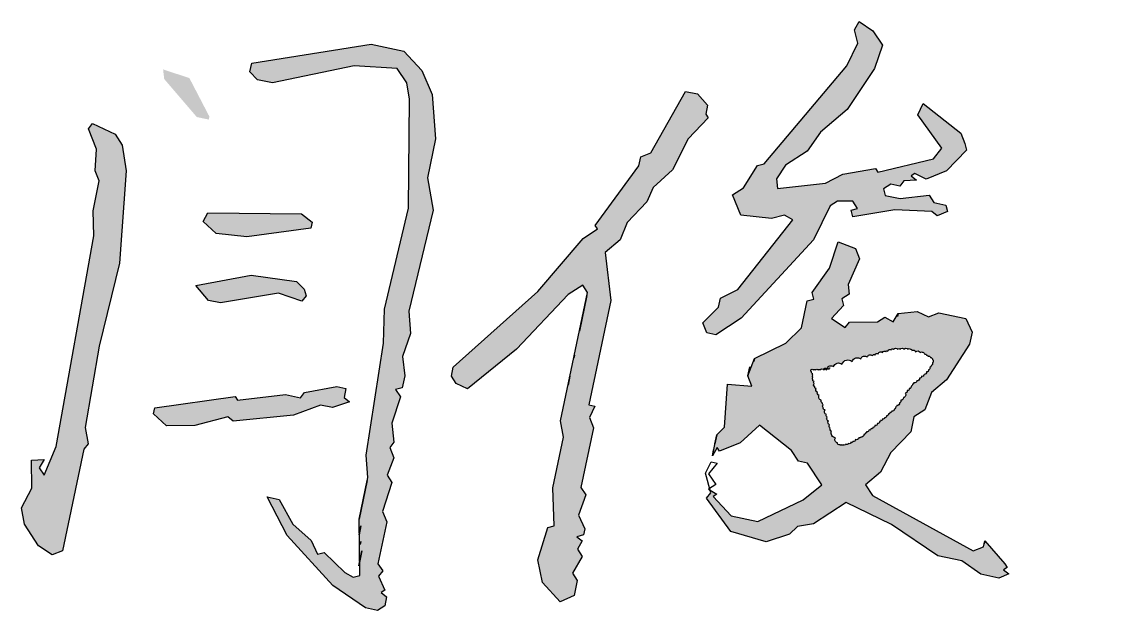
# Model space of a CAD drawing. Extents: x 5109802 to 7068445, y -422737 to 2032183.
# Drawn here: x 5176664 to 5177569, y -419316 to -418822 of the extents above; entities that cross this region are included whole.
import ezdxf

# ---------------------------------------------------------------- set-up
doc = ezdxf.new("R2010")
doc.units = 0
doc.header["$LTSCALE"] = 1000
doc.header["$MEASUREMENT"] = 0
doc.layers.get('0').update_dxf_attribs({"linetype": 'CONTINUOUS'})

msp = doc.modelspace()

# ---------------------------------------------------------------- hatches: boundary and pattern name
at = {"linetype": 'Continuous'}
h = msp.add_hatch(color=256, dxfattribs=at)
h.paths.add_polyline_path([(5176752.11, -418947.41), (5176748.78, -418925.79), (5176742.84, -418916.7), (5176723.84, -418907.5), (5176720.28, -418911.98), (5176727.16, -418929.11), (5176726, -418947.18), (5176729.44, -418955.74), (5176724.2, -418980.8), (5176725.02, -419001.9), (5176693.37, -419178.35), (5176683.12, -419202.36), (5176679.15, -419196.3), (5176683.23, -419189.31), (5176672.68, -419189.72), (5176672.98, -419213.32), (5176664.3, -419229.81), (5176666.69, -419243.39), (5176678.58, -419261.57), (5176690.07, -419269.2), (5176698.63, -419265.76), (5176716.44, -419180.56), (5176720, -419176.07), (5176717.6, -419162.5), (5176729.24, -419094.31), (5176746.42, -419024.68)])
h.paths.add_polyline_path([(5176805, -418869.54), (5176782.97, -418862.32), (5176783.91, -418870.36), (5176811.24, -418902.23), (5176821.27, -418904.33), (5176821.79, -418901.82)])
h.paths.add_polyline_path([(5176943.16, -418859.19), (5176979.29, -418861.52), (5176987.22, -418873.64), (5176989.61, -418887.21), (5176988.82, -418978.58), (5176968.5, -419063.26), (5176967.75, -419091.87), (5176953.38, -419185.63), (5176954.72, -419204.22), (5176947.39, -419239.3), (5176947.98, -419286.5), (5176942.45, -419287.96), (5176935.45, -419283.88), (5176918.03, -419267.16), (5176912.49, -419268.62), (5176907.07, -419257.03), (5176891.62, -419243.34), (5176880.26, -419222.65), (5176870.23, -419220.56), (5176887.02, -419252.84), (5176925.32, -419294.84), (5176952.77, -419313.66), (5176962.79, -419315.75), (5176968.85, -419311.79), (5176970.42, -419304.27), (5176965.93, -419300.72), (5176968.96, -419298.74), (5176963.54, -419287.14), (5176967.1, -419282.65), (5176963.13, -419276.59), (5176970.47, -419241.51), (5176967.03, -419232.95), (5176974.77, -419208.41), (5176970.81, -419202.35), (5176976.45, -419187.84), (5176973.01, -419179.28), (5176976.57, -419174.79), (5176974.7, -419158.71), (5176981.92, -419136.68), (5176977.96, -419130.62), (5176983.49, -419129.16), (5176985.59, -419119.14), (5176983.72, -419103.05), (5176990.42, -419083.53), (5176989.07, -419064.94), (5177009.39, -418980.27), (5177004.6, -418953.11), (5177011.41, -418920.54), (5177008.72, -418883.36), (5176999.86, -418863.2), (5176984.94, -418847.01), (5176957.38, -418841.24), (5176857.33, -418856.94), (5176855.76, -418864.46), (5176862.23, -418871.04), (5176874.75, -418873.66)])
h.paths.add_polyline_path([(5176898.9, -418983.32), (5176820.59, -418982.64), (5176816.51, -418989.64), (5176827.47, -418999.77), (5176853.05, -419002.51), (5176906.83, -418995.44), (5176907.88, -418990.43)])
h.paths.add_polyline_path([(5176901.37, -419046.61), (5176894.9, -419040.02), (5176856.79, -419034.67), (5176810.52, -419043.31), (5176820.95, -419055.95), (5176830.98, -419058.05), (5176879.75, -419049.93), (5176899.27, -419056.63), (5176902.82, -419052.14)])
h.paths.add_polyline_path([(5176915.08, -419143.63), (5176925.11, -419145.72), (5176939.21, -419140.82), (5176934.72, -419137.27), (5176936.29, -419129.75), (5176928.77, -419128.18), (5176901.62, -419132.97), (5176898.07, -419137.45), (5176885.54, -419134.84), (5176845.33, -419139.51), (5176843.35, -419136.48), (5176775.99, -419145.93), (5176774.94, -419150.94), (5176785.9, -419161.08), (5176809.5, -419160.78), (5176837.18, -419153.49), (5176841.66, -419157.05), (5176892.42, -419151.97)])
h.paths.add_polyline_path([(5177188.69, -418973.29), (5177193.81, -418961.29), (5177210.01, -418946.37), (5177223.29, -418920.37), (5177240.01, -418902.95), (5177238.03, -418899.92), (5177239.6, -418892.4), (5177231.15, -418882.79), (5177221.13, -418880.69), (5177192.06, -418932.15), (5177183.49, -418935.59), (5177181.92, -418943.11), (5177145.34, -418993), (5177147.32, -418996.03), (5177135.2, -419003.96), (5177097.16, -419048.31), (5177026.32, -419111.96), (5177024.75, -419119.48), (5177028.71, -419125.54), (5177038.21, -419130.14), (5177079.17, -419096.85), (5177122.74, -419051.04), (5177134.86, -419043.11), (5177138.83, -419049.17), (5177116.3, -419156.92), (5177118.69, -419170.5), (5177109.79, -419213.1), (5177111.02, -419244.74), (5177105.48, -419246.2), (5177097.21, -419273.24), (5177101.07, -419292.35), (5177115.99, -419308.55), (5177127.58, -419303.13), (5177130.2, -419290.6), (5177126.24, -419284.54), (5177134.39, -419270.55), (5177130.43, -419264.49), (5177134.51, -419257.5), (5177130.02, -419253.94), (5177135.55, -419252.49), (5177136.6, -419247.47), (5177131.18, -419235.88), (5177137.35, -419218.86), (5177133.39, -419212.8), (5177143.86, -419162.69), (5177140.42, -419154.12), (5177145.03, -419144.62), (5177140.01, -419143.57), (5177158.35, -419055.87), (5177153.68, -419015.66), (5177166.32, -419005.23), (5177171.97, -418990.72)])
h.paths.add_polyline_path([(5177334.3, -418914.81), (5177356.55, -418895.93), (5177379.45, -418861.48), (5177386.14, -418841.96), (5177378.22, -418829.84), (5177366.73, -418822.21), (5177362.66, -418829.2), (5177365.57, -418840.27), (5177356.37, -418859.27), (5177286.87, -418941.51), (5177281.34, -418942.97), (5177269.63, -418961.44), (5177260.54, -418967.39), (5177267.42, -418984.52), (5177293, -418987.25), (5177304.07, -418984.34), (5177311.06, -418988.41), (5177264.87, -419046.76), (5177250.24, -419054.16), (5177248.67, -419061.68), (5177235.51, -419074.62), (5177238.95, -419083.18), (5177246.46, -419084.75), (5177267.67, -419070.88), (5177328.49, -419005.13), (5177342.3, -418976.64), (5177348.36, -418972.67), (5177361.41, -418972.79), (5177365.37, -418978.84), (5177359.84, -418980.3), (5177361.3, -418985.84), (5177396.49, -418980.12), (5177427.61, -418981.39), (5177432.1, -418984.95), (5177440.66, -418981.51), (5177439.2, -418975.97), (5177429.18, -418973.88), (5177425.22, -418967.82), (5177401.09, -418970.62), (5177388.56, -418968), (5177387.1, -418962.47), (5177393.16, -418958.5), (5177400.68, -418960.07), (5177404.23, -418955.59), (5177414.78, -418955.17), (5177410.29, -418951.62), (5177413.32, -418949.64), (5177422.82, -418954.24), (5177439.95, -418947.36), (5177456.67, -418929.93), (5177455.22, -418924.4), (5177451.78, -418915.83), (5177420.36, -418890.96), (5177415.76, -418900.46), (5177436.1, -418928.25), (5177429, -418937.22), (5177382.21, -418948.36), (5177380.22, -418945.33), (5177353.07, -418950.12), (5177338.45, -418957.52), (5177298.24, -418962.19), (5177297.3, -418954.15), (5177304.94, -418942.67), (5177323.11, -418930.78)])
h.paths.add_polyline_path([(5177357.29, -419042.54), (5177367.01, -419021.03), (5177363.57, -419012.47), (5177349.06, -419006.82), (5177341.84, -419028.85), (5177327.1, -419049.3), (5177328.56, -419054.84), (5177323.03, -419056.3), (5177318.31, -419078.85), (5177305.15, -419091.79), (5177278.93, -419104.62), (5177273.28, -419119.13), (5177276.72, -419127.69), (5177256.15, -419126.01), (5177253.82, -419162.14), (5177247.24, -419168.61), (5177245.67, -419176.12), (5177243.57, -419186.15), (5177247.65, -419179.15), (5177249.63, -419182.18), (5177266.76, -419175.3), (5177282.96, -419160.38), (5177309.89, -419181.7), (5177315.83, -419190.79), (5177323.35, -419192.36), (5177335.24, -419210.54), (5177319.57, -419222.96), (5177281.76, -419241.21), (5177259.2, -419236.49), (5177244.28, -419220.29), (5177247.31, -419218.31), (5177241.72, -419215.05), (5177242.3, -419217.27), (5177238.75, -419221.75), (5177259.09, -419249.54), (5177288.64, -419258.34), (5177308.27, -419251.98), (5177314.85, -419245.51), (5177328.43, -419243.12), (5177355.7, -419225.28), (5177393.7, -419243.69), (5177432.63, -419270.13), (5177452.68, -419274.32), (5177468.64, -419285.51), (5177483.68, -419288.65), (5177492.24, -419285.21), (5177487.76, -419281.66), (5177490.79, -419279.67), (5177488.8, -419276.64), (5177471.9, -419257.42), (5177471.38, -419259.92), (5177470.85, -419262.43), (5177462.29, -419265.87), (5177377.84, -419219.45), (5177371.89, -419210.36), (5177384.54, -419199.92), (5177393.22, -419183.43), (5177409.94, -419166), (5177412.56, -419153.48), (5177421.64, -419147.53), (5177427.29, -419133.02), (5177439.94, -419122.58), (5177459.28, -419092.63), (5177461.37, -419082.6), (5177455.95, -419071.01), (5177433.4, -419066.3), (5177424.83, -419069.74), (5177415.33, -419065.13), (5177399.25, -419067), (5177395.17, -419074), (5177388.18, -419069.92), (5177382.12, -419073.88), (5177358.52, -419074.18), (5177354.97, -419078.67), (5177343.48, -419071.04), (5177353.62, -419060.08), (5177352.16, -419054.54), (5177358.22, -419050.58)])
h.paths.add_polyline_path([(5177360.87, -419107.09, -0.520567), (5177367.92, -419104.92, -0.520567), (5177373.34, -419103.3, -0.520567), (5177377.67, -419102.21, -0.520567), (5177379.84, -419101.67, -0.520567), (5177382.55, -419100.59, -0.520567), (5177386.35, -419099.51, -0.520567), (5177389.05, -419098.97, -0.520567), (5177390.68, -419098.42, -0.520567), (5177393.39, -419097.34, -0.520567), (5177395.56, -419096.8, -0.520567), (5177398.81, -419096.8, -0.520567), (5177400.98, -419096.8, -0.520567), (5177404.23, -419096.8, -0.520567), (5177407.48, -419096.8, -0.520567), (5177409.65, -419096.8, -0.520567), (5177410.73, -419097.88, -0.520567), (5177413.98, -419098.97, -0.520567), (5177417.78, -419099.51, -0.520567), (5177421.57, -419101.13, -0.520567), (5177423.2, -419101.67, -0.520567), (5177424.28, -419102.76, -0.520567), (5177426.45, -419103.84, -0.520567), (5177428.08, -419105.46, -0.520567), (5177428.08, -419108.17, -0.520567), (5177426.99, -419110.34, -0.520567), (5177425.91, -419111.96, -0.520567), (5177424.82, -419114.13, -0.520567), (5177423.2, -419115.75, -0.520567), (5177421.03, -419117.92, -0.520567), (5177418.86, -419119.55, -0.520567), (5177417.24, -419121.17, -0.520567), (5177415.07, -419123.34, -0.520567), (5177412.36, -419124.96, -0.520567), (5177411.28, -419126.04, -0.520567), (5177410.19, -419127.67, -0.520567), (5177408.57, -419129.83, -0.520567), (5177406.94, -419131.46, -0.520567), (5177405.31, -419133.63, -0.520567), (5177403.69, -419137.42, -0.520567), (5177401.52, -419139.58, -0.520567), (5177400.44, -419141.75, -0.520567), (5177398.27, -419143.92, -0.520567), (5177397.18, -419145, -0.520567), (5177396.1, -419147.17, -0.520567), (5177393.93, -419148.79, -0.520567), (5177392.31, -419149.87, -0.520567), (5177391.22, -419150.96, -0.520567), (5177389.6, -419152.58, -0.520567), (5177387.97, -419154.21, -0.520567), (5177386.35, -419155.29, -0.520567), (5177384.72, -419156.37, -0.520567), (5177383.64, -419157.46, -0.520567), (5177382.01, -419159.08, -0.520567), (5177379.84, -419160.7, -0.520567), (5177378.22, -419162.33, -0.520567), (5177376.59, -419163.41, -0.520567), (5177374.96, -419164.5, -0.520567), (5177372.8, -419166.12, -0.520567), (5177371.71, -419167.2, -0.520567), (5177370.63, -419168.29, -0.520567), (5177367.92, -419170.45, -0.520567), (5177366.29, -419170.99, -0.520567), (5177363.58, -419172.62, -0.520567), (5177361.42, -419174.24, -0.520567), (5177359.79, -419174.79, -0.520567), (5177357.62, -419175.87, -0.520567), (5177355.45, -419176.41, -0.520567), (5177353.83, -419176.95, -0.520567), (5177352.2, -419176.95, -0.520567), (5177350.58, -419176.95, -0.520567), (5177348.41, -419175.33, -0.520567), (5177346.78, -419170.99, -0.520567), (5177343.53, -419165.58, -0.520567), (5177342.45, -419162.87, -0.520567), (5177341.9, -419160.16, -0.520567), (5177340.82, -419156.91, -0.520567), (5177339.74, -419155.29, -0.520567), (5177339.74, -419153.66, -0.520567), (5177339.19, -419151.5, -0.520567), (5177338.11, -419147.71, -0.520567), (5177336.49, -419145.54, -0.520567), (5177336.49, -419143.37, -0.520567), (5177335.94, -419141.75, -0.520567), (5177334.86, -419139.58, -0.520567), (5177333.23, -419135.25, -0.520567), (5177331.61, -419132.54, -0.520567), (5177330.52, -419129.83, -0.520567), (5177329.44, -419128.21, -0.520567), (5177328.9, -419125.5, -0.520567), (5177328.9, -419123.88, -0.520567), (5177327.81, -419122.25, -0.520567), (5177327.81, -419120.63, -0.520567), (5177327.81, -419119, -0.520567), (5177327.81, -419117.38, -0.520567), (5177326.73, -419115.75, -0.520567), (5177326.19, -419114.13, -0.520567), (5177328.36, -419114.13, -0.520567), (5177329.98, -419114.13, -0.520567), (5177332.15, -419114.13, -0.520567), (5177333.78, -419114.13, -0.435193), (5177336.65, -419113.73, -0.455955), (5177339.74, -419113.05, -0.520567), (5177345.16, -419111.42, -0.520567), (5177352.2, -419109.26, -0.520567)], flags=16)
h.paths.add_polyline_path([(5177725.62, -419007.08), (5177687.62, -418988.68), (5177681.15, -418982.09), (5177673.11, -418983.03), (5177666.64, -418976.44), (5177649.1, -418972.78), (5177654.93, -418994.92), (5177683.95, -419006.22), (5177690.42, -419012.8), (5177689.37, -419017.81), (5177711.93, -419022.53), (5177727.08, -419012.62)])
h.paths.add_polyline_path([(5177641.31, -419060.07), (5177624.29, -419053.9), (5177605.7, -419055.24), (5177613.11, -419069.87), (5177645.16, -419079.18), (5177647.03, -419095.26), (5177653.5, -419101.85), (5177662.18, -419085.35)])
h.paths.add_polyline_path([(5177682.59, -419162.85), (5177681.13, -419157.32), (5177690.22, -419151.37), (5177686.26, -419145.31), (5177694.3, -419144.38), (5177692.84, -419138.84), (5177698.38, -419137.38), (5177698.9, -419134.88), (5177689.93, -419127.77), (5177689.4, -419130.28), (5177688.88, -419132.78), (5177680.31, -419136.22), (5177650.43, -419166.59), (5177645.82, -419176.09), (5177630.15, -419188.5), (5177625.55, -419198), (5177590.24, -419216.78), (5177588.67, -419224.29), (5177592.63, -419230.35), (5177607.15, -419236), (5177630.34, -419225.16), (5177661.79, -419187.27), (5177659.81, -419184.24), (5177668.9, -419178.3), (5177667.44, -419172.76)])
h.paths.add_polyline_path([(5177819.83, -418969.24), (5177840, -418960.38), (5177893.78, -418953.31), (5177908.81, -418956.46), (5177932.94, -418953.65), (5177936.9, -418959.71), (5177939, -418949.69), (5177955.49, -418958.37), (5177964.06, -418954.93), (5177965.1, -418949.92), (5177947.15, -418935.7), (5177949.13, -418938.73), (5177943.07, -418942.7), (5177931.59, -418935.07), (5177900.48, -418933.79), (5177896.92, -418938.28), (5177874.37, -418933.56), (5177860.79, -418935.96), (5177856.83, -418929.9), (5177872.61, -418904.43), (5177877.33, -418881.88), (5177871.91, -418870.28), (5177857.92, -418862.13), (5177854.37, -418866.61), (5177851.63, -418892.2), (5177825.19, -418931.13), (5177819.65, -418932.59), (5177818.08, -418940.1), (5177775.25, -418957.3), (5177774.73, -418959.81), (5177773.16, -418967.33), (5177779.1, -418976.42), (5177746.19, -419008.77), (5177744.09, -419018.79), (5177736.05, -419019.72), (5177731.45, -419029.22), (5177740.95, -419033.82), (5177745.03, -419026.83), (5177750.04, -419027.88), (5177754.12, -419020.88), (5177759.13, -419021.93), (5177757.67, -419016.4), (5177780.86, -419005.55), (5177785.46, -418996.05), (5177803.11, -418986.67)])

# ---------------------------------------------------------------- linework, layer by layer
for points in [[(5177455.22, -418924.4), (5177456.67, -418929.93), (5177439.95, -418947.36), (5177422.82, -418954.24), (5177413.32, -418949.64), (5177410.29, -418951.62), (5177414.78, -418955.17), (5177404.23, -418955.59), (5177400.68, -418960.07), (5177393.16, -418958.5), (5177387.1, -418962.47), (5177388.56, -418968), (5177401.09, -418970.62), (5177425.22, -418967.82), (5177429.18, -418973.88), (5177439.2, -418975.97), (5177440.66, -418981.51), (5177432.1, -418984.95), (5177427.61, -418981.39), (5177396.49, -418980.12), (5177361.3, -418985.84), (5177359.84, -418980.3), (5177365.37, -418978.84), (5177361.41, -418972.79), (5177348.36, -418972.67), (5177342.3, -418976.64), (5177328.49, -419005.13), (5177267.67, -419070.88), (5177246.46, -419084.75), (5177238.95, -419083.18), (5177235.51, -419074.62), (5177248.67, -419061.68), (5177250.24, -419054.16), (5177264.87, -419046.76), (5177311.06, -418988.41), (5177304.07, -418984.34), (5177293, -418987.25), (5177267.42, -418984.52), (5177260.54, -418967.39), (5177269.63, -418961.44), (5177281.34, -418942.97), (5177286.87, -418941.51), (5177356.37, -418859.27), (5177365.57, -418840.27), (5177362.66, -418829.2), (5177366.73, -418822.21), (5177378.22, -418829.84), (5177386.14, -418841.96), (5177379.45, -418861.48), (5177356.55, -418895.93), (5177334.3, -418914.81), (5177323.11, -418930.78), (5177304.94, -418942.67), (5177297.3, -418954.15), (5177298.24, -418962.19), (5177338.45, -418957.52), (5177353.07, -418950.12), (5177380.22, -418945.33), (5177382.21, -418948.36), (5177429, -418937.22), (5177436.1, -418928.25), (5177415.76, -418900.46), (5177420.36, -418890.96), (5177451.78, -418915.83), (5177455.22, -418924.4)], [(5176970.42, -419304.27), (5176968.85, -419311.79), (5176962.79, -419315.75), (5176952.77, -419313.66), (5176925.32, -419294.84), (5176887.02, -419252.84), (5176870.23, -419220.56), (5176880.26, -419222.65), (5176891.62, -419243.34), (5176907.07, -419257.03), (5176912.49, -419268.62), (5176918.03, -419267.16), (5176935.45, -419283.88), (5176942.45, -419287.96), (5176947.98, -419286.5), (5176947.39, -419239.3), (5176954.72, -419204.22), (5176953.38, -419185.63), (5176967.75, -419091.87), (5176968.5, -419063.26), (5176988.82, -418978.58), (5176989.61, -418887.21), (5176987.22, -418873.64), (5176979.29, -418861.52), (5176943.16, -418859.19), (5176874.75, -418873.66), (5176862.23, -418871.04), (5176855.76, -418864.46), (5176857.33, -418856.94), (5176957.38, -418841.24), (5176984.94, -418847.01), (5176999.86, -418863.2), (5177008.72, -418883.36), (5177011.41, -418920.54), (5177004.6, -418953.11), (5177009.39, -418980.27), (5176989.07, -419064.94), (5176990.42, -419083.53), (5176983.72, -419103.05), (5176985.59, -419119.14), (5176983.49, -419129.16), (5176977.96, -419130.62), (5176981.92, -419136.68), (5176974.7, -419158.71), (5176976.57, -419174.79), (5176973.01, -419179.28), (5176976.45, -419187.84), (5176970.81, -419202.35), (5176974.77, -419208.41), (5176967.03, -419232.95), (5176970.47, -419241.51), (5176963.13, -419276.59), (5176967.1, -419282.65), (5176963.54, -419287.14), (5176968.96, -419298.74), (5176965.93, -419300.72), (5176970.42, -419304.27)], [(5177239.6, -418892.4), (5177238.03, -418899.92), (5177240.01, -418902.95), (5177223.29, -418920.37), (5177210.01, -418946.37), (5177193.81, -418961.29), (5177188.69, -418973.29), (5177171.97, -418990.72), (5177166.32, -419005.23), (5177153.68, -419015.66), (5177158.35, -419055.87), (5177140.01, -419143.57), (5177145.03, -419144.62), (5177140.42, -419154.12), (5177143.86, -419162.69), (5177133.39, -419212.8), (5177137.35, -419218.86), (5177131.18, -419235.88), (5177136.6, -419247.47), (5177135.55, -419252.49), (5177130.02, -419253.94), (5177134.51, -419257.5), (5177130.43, -419264.49), (5177134.39, -419270.55), (5177126.24, -419284.54), (5177130.2, -419290.6), (5177127.58, -419303.13), (5177115.99, -419308.55), (5177101.07, -419292.35), (5177097.21, -419273.24), (5177105.48, -419246.2), (5177111.02, -419244.74), (5177109.79, -419213.1), (5177118.69, -419170.5), (5177116.3, -419156.92), (5177138.83, -419049.17), (5177134.86, -419043.11), (5177122.74, -419051.04), (5177079.17, -419096.85), (5177038.21, -419130.14), (5177028.71, -419125.54), (5177024.75, -419119.48), (5177026.32, -419111.96), (5177097.16, -419048.31), (5177135.2, -419003.96), (5177147.32, -418996.03), (5177145.34, -418993), (5177181.92, -418943.11), (5177183.49, -418935.59), (5177192.06, -418932.15), (5177221.13, -418880.69), (5177231.15, -418882.79), (5177239.6, -418892.4)], [(5176720, -419176.07), (5176716.44, -419180.56), (5176698.63, -419265.76), (5176690.07, -419269.2), (5176678.58, -419261.57), (5176666.69, -419243.39), (5176664.3, -419229.81), (5176672.98, -419213.32), (5176672.68, -419189.72), (5176683.23, -419189.31), (5176679.15, -419196.3), (5176683.12, -419202.36), (5176693.37, -419178.35), (5176725.02, -419001.9), (5176724.2, -418980.8), (5176729.44, -418955.74), (5176726, -418947.18), (5176727.16, -418929.11), (5176720.28, -418911.98), (5176723.84, -418907.5), (5176742.84, -418916.7), (5176748.78, -418925.79), (5176752.11, -418947.41), (5176746.42, -419024.68), (5176729.24, -419094.31), (5176717.6, -419162.5), (5176720, -419176.07)], [(5176907.88, -418990.43), (5176906.83, -418995.44), (5176853.05, -419002.51), (5176827.47, -418999.77), (5176816.51, -418989.64), (5176820.59, -418982.64), (5176898.9, -418983.32), (5176907.88, -418990.43)], [(5177488.8, -419276.64), (5177490.79, -419279.67), (5177487.76, -419281.66), (5177492.24, -419285.21), (5177483.68, -419288.65), (5177468.64, -419285.51), (5177452.68, -419274.32), (5177432.63, -419270.13), (5177393.7, -419243.69), (5177355.7, -419225.28), (5177328.43, -419243.12), (5177314.85, -419245.51), (5177308.27, -419251.98), (5177288.64, -419258.34), (5177259.09, -419249.54), (5177238.75, -419221.75), (5177242.3, -419217.27), (5177237.92, -419200.66), (5177242.53, -419191.16), (5177247.54, -419192.21), (5177240.43, -419201.18), (5177246.38, -419210.27), (5177240.32, -419214.24), (5177247.31, -419218.31), (5177244.28, -419220.29), (5177259.2, -419236.49), (5177281.76, -419241.21), (5177319.57, -419222.96), (5177335.24, -419210.54), (5177323.35, -419192.36), (5177315.83, -419190.79), (5177309.89, -419181.7), (5177282.96, -419160.38), (5177266.76, -419175.3), (5177249.63, -419182.18), (5177247.65, -419179.15), (5177243.57, -419186.15), (5177247.24, -419168.61), (5177253.82, -419162.14), (5177256.15, -419126.01), (5177276.72, -419127.69), (5177273.28, -419119.13), (5177278.93, -419104.62), (5177305.15, -419091.79), (5177318.31, -419078.85), (5177323.03, -419056.3), (5177328.56, -419054.84), (5177327.1, -419049.3), (5177341.84, -419028.85), (5177349.06, -419006.82), (5177363.57, -419012.47), (5177367.01, -419021.03), (5177357.29, -419042.54), (5177358.22, -419050.58), (5177352.16, -419054.54), (5177353.62, -419060.08), (5177343.48, -419071.04), (5177354.97, -419078.67), (5177358.52, -419074.18), (5177382.12, -419073.88), (5177388.18, -419069.92), (5177395.17, -419074), (5177399.25, -419067), (5177415.33, -419065.13), (5177424.83, -419069.74), (5177433.4, -419066.3), (5177455.95, -419071.01), (5177461.37, -419082.6), (5177459.28, -419092.63), (5177439.94, -419122.58), (5177427.29, -419133.02), (5177421.64, -419147.53), (5177412.56, -419153.48), (5177409.94, -419166), (5177393.22, -419183.43), (5177384.54, -419199.92), (5177371.89, -419210.36), (5177377.84, -419219.45), (5177462.29, -419265.87), (5177470.85, -419262.43), (5177471.9, -419257.42), (5177488.8, -419276.64)], [(5176901.37, -419046.61), (5176902.82, -419052.14), (5176899.27, -419056.63), (5176879.75, -419049.93), (5176830.98, -419058.05), (5176820.95, -419055.95), (5176810.52, -419043.31), (5176856.79, -419034.67), (5176894.9, -419040.02), (5176901.37, -419046.61)], [(5177138.3, -419051.68), (5177132.02, -419081.75), (5177138.3, -419051.68)], [(5177399.25, -419067), (5177398.73, -419069.51), (5177399.25, -419067)], [(5177127.83, -419101.8), (5177127.3, -419104.3), (5177127.83, -419101.8)], [(5177274.85, -419111.61), (5177273.28, -419119.13), (5177274.85, -419111.61)], [(5177278.93, -419104.62), (5177278.4, -419107.12), (5177278.93, -419104.62)], [(5177124.16, -419119.34), (5177122.59, -419126.85), (5177124.16, -419119.34)], [(5176934.72, -419137.27), (5176939.21, -419140.82), (5176925.11, -419145.72), (5176915.08, -419143.63), (5176892.42, -419151.97), (5176841.66, -419157.05), (5176837.18, -419153.49), (5176809.5, -419160.78), (5176785.9, -419161.08), (5176774.94, -419150.94), (5176775.99, -419145.93), (5176843.35, -419136.48), (5176845.33, -419139.51), (5176885.54, -419134.84), (5176898.07, -419137.45), (5176901.62, -419132.97), (5176928.77, -419128.18), (5176936.29, -419129.75), (5176934.72, -419137.27)], [(5177247.24, -419168.61), (5177245.67, -419176.12), (5177247.24, -419168.61)], [(5177244.62, -419181.14), (5177243.57, -419186.15), (5177244.62, -419181.14)], [(5176954.2, -419206.73), (5176947.39, -419239.3), (5176954.2, -419206.73)], [(5176948.85, -419244.84), (5176947.28, -419252.36), (5176948.85, -419244.84)], [(5176948.73, -419257.89), (5176948.21, -419260.4), (5176948.73, -419257.89)], [(5177471.9, -419257.42), (5177471.38, -419259.92), (5177471.9, -419257.42)], [(5176949.67, -419265.93), (5176947.05, -419278.46), (5176949.67, -419265.93)]]:
    msp.add_lwpolyline(points, dxfattribs=at)
msp.add_lwpolyline([(5177336.49, -419114.13, -0.520567), (5177339.74, -419113.05, -0.520567), (5177339.74, -419113.05, -0.520567), (5177345.16, -419111.42, -0.520567), (5177345.16, -419111.42, -0.520567), (5177352.2, -419109.26, -0.520567), (5177352.2, -419109.26, -0.520567), (5177360.87, -419107.09, -0.520567), (5177360.87, -419107.09, -0.520567), (5177367.92, -419104.92, -0.520567), (5177367.92, -419104.92, -0.520567), (5177373.34, -419103.3, -0.520567), (5177373.34, -419103.3, -0.520567), (5177377.67, -419102.21, -0.520567), (5177377.67, -419102.21, -0.520567), (5177379.84, -419101.67, -0.520567), (5177379.84, -419101.67, -0.520567), (5177382.55, -419100.59, -0.520567), (5177382.55, -419100.59, -0.520567), (5177386.35, -419099.51, -0.520567), (5177386.35, -419099.51, -0.520567), (5177389.05, -419098.97, -0.520567), (5177389.05, -419098.97, -0.520567), (5177390.68, -419098.42, -0.520567), (5177390.68, -419098.42, -0.520567), (5177393.39, -419097.34, -0.520567), (5177393.39, -419097.34, -0.520567), (5177395.56, -419096.8, -0.520567), (5177395.56, -419096.8, -0.520567), (5177398.81, -419096.8, -0.520567), (5177398.81, -419096.8, -0.520567), (5177400.98, -419096.8, -0.520567), (5177400.98, -419096.8, -0.520567), (5177404.23, -419096.8, -0.520567), (5177404.23, -419096.8, -0.520567), (5177407.48, -419096.8, -0.520567), (5177407.48, -419096.8, -0.520567), (5177409.65, -419096.8, -0.520567), (5177409.65, -419096.8, -0.520567), (5177410.73, -419097.88, -0.520567), (5177410.73, -419097.88, -0.520567), (5177413.98, -419098.97, -0.520567), (5177413.98, -419098.97, -0.520567), (5177417.78, -419099.51, -0.520567), (5177417.78, -419099.51, -0.520567), (5177421.57, -419101.13, -0.520567), (5177421.57, -419101.13, -0.520567), (5177423.2, -419101.67, -0.520567), (5177423.2, -419101.67, -0.520567), (5177424.28, -419102.76, -0.520567), (5177424.28, -419102.76, -0.520567), (5177426.45, -419103.84, -0.520567), (5177426.45, -419103.84, -0.520567), (5177428.08, -419105.46, -0.520567), (5177428.08, -419105.46, -0.520567), (5177428.08, -419108.17, -0.520567), (5177428.08, -419108.17, -0.520567), (5177426.99, -419110.34, -0.520567), (5177426.99, -419110.34, -0.520567), (5177425.91, -419111.96, -0.520567), (5177425.91, -419111.96, -0.520567), (5177424.82, -419114.13, -0.520567), (5177424.82, -419114.13, -0.520567), (5177423.2, -419115.75, -0.520567), (5177423.2, -419115.75, -0.520567), (5177421.03, -419117.92, -0.520567), (5177421.03, -419117.92, -0.520567), (5177418.86, -419119.55, -0.520567), (5177418.86, -419119.55, -0.520567), (5177417.24, -419121.17, -0.520567), (5177417.24, -419121.17, -0.520567), (5177415.07, -419123.34, -0.520567), (5177415.07, -419123.34, -0.520567), (5177412.36, -419124.96, -0.520567), (5177412.36, -419124.96, -0.520567), (5177411.28, -419126.04, -0.520567), (5177411.28, -419126.04, -0.520567), (5177410.19, -419127.67, -0.520567), (5177410.19, -419127.67, -0.520567), (5177408.57, -419129.83, -0.520567), (5177408.57, -419129.83, -0.520567), (5177406.94, -419131.46, -0.520567), (5177406.94, -419131.46, -0.520567), (5177405.31, -419133.63, -0.520567), (5177405.31, -419133.63, -0.520567), (5177403.69, -419137.42, -0.520567), (5177403.69, -419137.42, -0.520567), (5177401.52, -419139.58, -0.520567), (5177401.52, -419139.58, -0.520567), (5177400.44, -419141.75, -0.520567), (5177400.44, -419141.75, -0.520567), (5177398.27, -419143.92, -0.520567), (5177398.27, -419143.92, -0.520567), (5177397.18, -419145, -0.520567), (5177397.18, -419145, -0.520567), (5177396.1, -419147.17, -0.520567), (5177396.1, -419147.17, -0.520567), (5177393.93, -419148.79, -0.520567), (5177393.93, -419148.79, -0.520567), (5177392.31, -419149.87, -0.520567), (5177392.31, -419149.87, -0.520567), (5177391.22, -419150.96, -0.520567), (5177391.22, -419150.96, -0.520567), (5177389.6, -419152.58, -0.520567), (5177389.6, -419152.58, -0.520567), (5177387.97, -419154.21, -0.520567), (5177387.97, -419154.21, -0.520567), (5177386.35, -419155.29, -0.520567), (5177386.35, -419155.29, -0.520567), (5177384.72, -419156.37, -0.520567), (5177384.72, -419156.37, -0.520567), (5177383.64, -419157.46, -0.520567), (5177383.64, -419157.46, -0.520567), (5177382.01, -419159.08, -0.520567), (5177382.01, -419159.08, -0.520567), (5177379.84, -419160.7, -0.520567), (5177379.84, -419160.7, -0.520567), (5177378.22, -419162.33, -0.520567), (5177378.22, -419162.33, -0.520567), (5177376.59, -419163.41, -0.520567), (5177376.59, -419163.41, -0.520567), (5177374.96, -419164.5, -0.520567), (5177374.96, -419164.5, -0.520567), (5177372.8, -419166.12, -0.520567), (5177372.8, -419166.12, -0.520567), (5177371.71, -419167.2, -0.520567), (5177371.71, -419167.2, -0.520567), (5177370.63, -419168.29, -0.520567), (5177370.63, -419168.29, -0.520567), (5177367.92, -419170.45, -0.520567), (5177367.92, -419170.45, -0.520567), (5177366.29, -419170.99, -0.520567), (5177366.29, -419170.99, -0.520567), (5177363.58, -419172.62, -0.520567), (5177363.58, -419172.62, -0.520567), (5177361.42, -419174.24, -0.520567), (5177361.42, -419174.24, -0.520567), (5177359.79, -419174.79, -0.520567), (5177359.79, -419174.79, -0.520567), (5177357.62, -419175.87, -0.520567), (5177357.62, -419175.87, -0.520567), (5177355.45, -419176.41, -0.520567), (5177355.45, -419176.41, -0.520567), (5177353.83, -419176.95, -0.520567), (5177353.83, -419176.95, -0.520567), (5177352.2, -419176.95, -0.520567), (5177352.2, -419176.95, -0.520567), (5177350.58, -419176.95, -0.520567), (5177350.58, -419176.95, -0.520567), (5177348.41, -419175.33, -0.520567), (5177348.41, -419175.33, -0.520567), (5177346.78, -419170.99, -0.520567), (5177346.78, -419170.99, -0.520567), (5177343.53, -419165.58, -0.520567), (5177343.53, -419165.58, -0.520567), (5177342.45, -419162.87, -0.520567), (5177342.45, -419162.87, -0.520567), (5177341.9, -419160.16, -0.520567), (5177341.9, -419160.16, -0.520567), (5177340.82, -419156.91, -0.520567), (5177340.82, -419156.91, -0.520567), (5177339.74, -419155.29, -0.520567), (5177339.74, -419155.29, -0.520567), (5177339.74, -419153.66, -0.520567), (5177339.74, -419153.66, -0.520567), (5177339.19, -419151.5, -0.520567), (5177339.19, -419151.5, -0.520567), (5177338.11, -419147.71, -0.520567), (5177338.11, -419147.71, -0.520567), (5177336.49, -419145.54, -0.520567), (5177336.49, -419145.54, -0.520567), (5177336.49, -419143.37, -0.520567), (5177336.49, -419143.37, -0.520567), (5177335.94, -419141.75, -0.520567), (5177335.94, -419141.75, -0.520567), (5177334.86, -419139.58, -0.520567), (5177334.86, -419139.58, -0.520567), (5177333.23, -419135.25, -0.520567), (5177333.23, -419135.25, -0.520567), (5177331.61, -419132.54, -0.520567), (5177331.61, -419132.54, -0.520567), (5177330.52, -419129.83, -0.520567), (5177330.52, -419129.83, -0.520567), (5177329.44, -419128.21, -0.520567), (5177329.44, -419128.21, -0.520567), (5177328.9, -419125.5, -0.520567), (5177328.9, -419125.5, -0.520567), (5177328.9, -419123.88, -0.520567), (5177328.9, -419123.88, -0.520567), (5177327.81, -419122.25, -0.520567), (5177327.81, -419122.25, -0.520567), (5177327.81, -419120.63, -0.520567), (5177327.81, -419120.63, -0.520567), (5177327.81, -419119, -0.520567), (5177327.81, -419119, -0.520567), (5177327.81, -419117.38, -0.520567), (5177327.81, -419117.38, -0.520567), (5177326.73, -419115.75, -0.520567), (5177326.73, -419115.75, -0.520567), (5177326.19, -419114.13, -0.520567), (5177326.19, -419114.13, -0.520567), (5177328.36, -419114.13, -0.520567), (5177328.36, -419114.13, -0.520567), (5177329.98, -419114.13, -0.520567), (5177329.98, -419114.13, -0.520567), (5177332.15, -419114.13, -0.520567), (5177332.15, -419114.13, -0.520567), (5177333.78, -419114.13, -0.520567), (5177333.78, -419114.13, -0.520567), (5177337.03, -419114.13, -0.520567), (5177337.03, -419114.13, -0.520567), (5177339.19, -419114.13, -0.520567), (5177339.19, -419114.13, -0.520567), (5177341.36, -419113.59, -0.520567), (5177341.36, -419113.59, -0.520567), (5177342.45, -419112.5, -0.520567), (5177342.45, -419112.5, -0.520567), (5177342.45, -419112.5)], format="xyb", dxfattribs=at)

doc.saveas('drawing.dxf')
